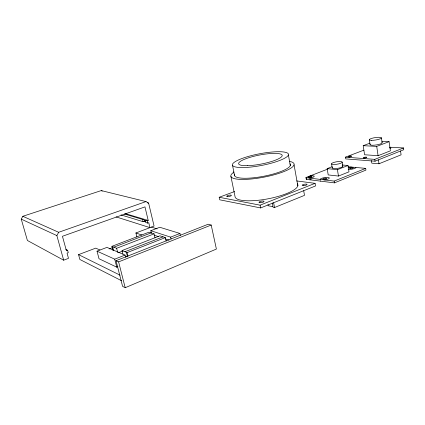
<?xml version="1.0" encoding="UTF-8"?>
<svg xmlns="http://www.w3.org/2000/svg" width="425" height="425" viewBox="0 0 425 425"><rect width="100%" height="100%" fill="white"/><g stroke="black" fill="none" stroke-linecap="round" stroke-linejoin="round"><path stroke-width="0.64" d="M65.859 249.401L67.612 250.277L68.266 252.668L67.06 253.114L68.494 258.363L63.66 260.19L56.87 235.593L58.661 232.289L145.982 201.583L148.617 203.118L154.073 226.068L135.915 232.974L136.908 237.038M63.66 260.19L27.402 240.481L21.25 219.119L22.833 216.288L101.262 190.586L145.982 201.583M327.638 169.134L306.074 177.48L306.324 179.361L334.454 182.872L365.946 170.096L365.681 168.374L348.155 166.759M116.083 216.888L149.935 227.63L148.75 222.695L147.709 223.088L145.589 222.434L145.053 220.198L145.515 219.645L148.213 220.447L144.968 206.879L62.443 236.279L66.401 250.723L67.612 250.277M125.194 287.714L216.389 249.061L211.209 225.048L208.149 224.241L116.025 260.706L122.581 286.344L125.194 287.714L118.612 261.885L116.025 260.706M272.319 203.076L273.116 207.262L274.529 207.533L304.507 195.357L303.678 190.697M306.032 177.682L334.156 181.093L365.681 168.374M371.408 160.586L371.795 163.168L379.01 163.763L401.094 154.833L400.557 151.002M125.63 257.369L125.056 255.09L106.946 247.382L97.022 251.159L99.009 258.74L116.769 267.171L117.916 266.709M363.88 150.142L345.44 157.17L345.716 158.907L375.036 161.197L403.75 149.727L403.506 147.958L389.603 147.225M332.1 166.717L327.16 168.629L328.212 174.919L338.465 176.056L349.005 171.843L347.995 165.5L342.178 164.98M234.632 191.516L219.188 197.28L219.72 199.803L260.642 207.931L315.52 185.959L315.063 183.329L296.661 180.938M345.44 157.17L374.765 159.37L403.506 147.958M219.188 197.28L260.105 205.169L315.063 183.329M118.612 261.885L211.209 225.048M97.022 251.159L114.718 259.165L125.056 255.09M151.38 233.128L150.795 230.695L170.622 237.139L179.94 233.468L180.375 235.37M369.957 143.151L363.205 145.685L364.592 154.764L378.091 155.688L390.394 150.838L389.082 141.663L381.958 141.355M327.16 168.629L337.418 169.644L347.995 165.5M122.958 254.097L122.06 250.543L127.075 252.625L165.352 237.607L166.17 241.108M118.41 252.705L122.698 251.037M124.934 251.738L163.041 236.842M122.06 250.543L159.943 235.817L165.352 237.607M112.938 250.346L111.913 246.325L116.615 248.28L154.068 233.872L155.013 237.835M363.205 145.685L376.72 146.391L389.082 141.663M109.082 248.944L112.179 247.759M113.884 247.148L151.119 232.895M150.795 230.695L159.789 227.269L179.94 233.468M111.913 246.325L148.989 232.188L154.068 233.872M121.587 280.739L79.858 259.478L78.551 254.628L95.747 248.136L99.918 249.99M145.053 220.198L147.167 220.835L148.213 220.447M309.931 175.987L310.319 175.918A4.17 1.025 -9.8 0 1 314.213 176.38A4.17 1.025 -9.8 0 1 309.883 178.059L309.496 178.102M124.286 213.961L142.566 219.454L144.176 219.247L144.712 221.468L145.605 221.738M121.024 214.912L143.103 221.675L144.712 221.468M309.793 179.802L310.181 179.754A4.165 1.031 -9.7 0 0 311.254 179.562M272.76 206.63L268.207 205.758L267.978 204.579M147.337 202.799L148.617 203.118M125.253 213.6L144.176 219.247M151.428 227.12L157.101 228.905M154.148 235.179L158.493 236.635M165.314 238.919L169.033 240.162M135.915 232.974L141.929 235.057M125.412 256.206L127.032 256.902M22.833 216.288L58.661 232.289M21.25 219.119L56.87 235.593M78.551 254.628L120.094 275.177M101.262 190.586L102.228 191.128M306.324 179.361L306.074 177.48M112.556 246.596L113.587 250.623M114.718 259.165L116.769 267.171M116.615 248.28L117.651 252.36M127.075 252.625L127.978 256.233M126.368 252.333L127.42 256.53M142.566 219.454L143.103 221.675M147.167 220.835L147.709 223.088M170.622 237.139L171.068 239.068M233.426 171.812L233.681 173.065M230.934 176.497L235.147 197.12A31.976 8.171 -10.8 0 0 270.9 198.231A31.976 8.171 -10.8 0 0 297.341 183.743M232.518 165.314L234.627 175.706M260.105 205.169L260.642 207.931M273.615 202.736L274.529 207.533M288.405 154.982A28.549 5.913 -10.9 0 1 244.386 167.524A28.549 5.913 -10.9 0 1 248.583 156.368A28.549 5.913 -10.9 0 1 288.405 154.982L290.312 165.5M294.073 164.921L297.829 185.826M331.553 163.79L332.228 167.864M334.156 181.093L334.454 182.872M337.418 169.644L338.465 176.056M342.21 162.175A5.397 1.238 -9.3 0 1 334.193 164.491A5.397 1.238 -9.3 0 1 334.236 162.313A5.397 1.238 -9.3 0 1 342.21 162.175L342.874 166.271M369.325 139.751L370.058 144.622M374.765 159.37L375.036 161.197M376.72 146.391L378.091 155.688M378.431 159.843L379.01 163.763M381.432 137.843L382.139 142.742M389.938 147.698A1.753 0.377 -8.3 0 1 390.904 147.884A1.753 0.377 -8.3 0 1 390.134 148.336M381.852 142.455A6.115 1.27 -8.7 0 1 376.38 144.936A6.115 1.27 -8.7 0 1 370.207 144.272M355.906 167.477A4.548 1.089 -8.9 0 1 353.701 168.768L352.617 169.038A4.548 1.089 -8.9 0 1 348.24 169.4M348.213 167.848A4.548 1.089 -8.9 0 1 351.363 167.057M342.168 165.734A5.387 1.27 -9.2 0 1 338.183 168.258A5.387 1.27 -9.2 0 1 332.435 167.503M320.147 179.393A4.654 1.169 -9.4 0 1 325.476 177.448A4.654 1.169 -9.4 0 1 329.147 178.383L328.658 178.739A4.654 1.169 -9.4 0 1 324.588 179.934M320.439 181.124A4.648 1.179 -9.4 0 1 320.641 180.79M289.425 161.346A32.226 7.198 -10.9 0 1 264.44 177.06A32.226 7.198 -10.9 0 1 233.713 172.3M289.962 163.875A28.438 6.348 -10.9 0 1 263.813 176.242A28.438 6.348 -10.9 0 1 234.6 174.585M364.172 158.068A1.79 0.404 -8.7 0 0 366.78 157.314A1.79 0.404 -8.7 0 0 364.076 157.372A1.79 0.404 -8.7 0 0 364.172 158.068M349.111 156.947A1.732 0.388 -9.1 0 0 351.666 156.219A1.732 0.388 -9.1 0 0 349.084 156.278A1.732 0.388 -9.1 0 0 349.111 156.947M371.328 140.335A6.125 1.227 -8.8 0 0 381.305 138.189A6.125 1.227 -8.8 0 0 373.506 137.907A6.125 1.227 -8.8 0 0 371.328 140.335M309.118 177.528A1.838 0.452 -9.8 0 0 311.913 176.715A1.838 0.452 -9.8 0 0 309.278 176.71A1.838 0.452 -9.8 0 0 309.118 177.528M350.492 168.683A1.886 0.452 -8.9 0 0 353.271 167.87A1.886 0.452 -8.9 0 0 350.455 167.896A1.886 0.452 -8.9 0 0 350.492 168.683M323.733 179.297A1.928 0.483 -9.4 0 0 326.634 178.442A1.928 0.483 -9.4 0 0 323.823 178.431A1.928 0.483 -9.4 0 0 323.733 179.297M247.748 165.67A22.19 4.595 -10.9 0 0 282.12 155.97A22.19 4.595 -10.9 0 0 251.372 156.947A22.19 4.595 -10.9 0 0 247.748 165.67M227.502 196.621A2.412 0.611 -11.7 0 0 231.354 195.505A2.412 0.611 -11.7 0 0 228.214 195.42A2.412 0.611 -11.7 0 0 227.502 196.621M303.269 185.613A2.497 0.637 -9.8 0 0 307.078 184.492A2.497 0.637 -9.8 0 0 303.514 184.455A2.497 0.637 -9.8 0 0 303.269 185.613M259.962 202.709A2.598 0.707 -10.9 0 0 264.042 201.503A2.598 0.707 -10.9 0 0 260.509 201.381A2.598 0.707 -10.9 0 0 259.962 202.709"/></g></svg>
